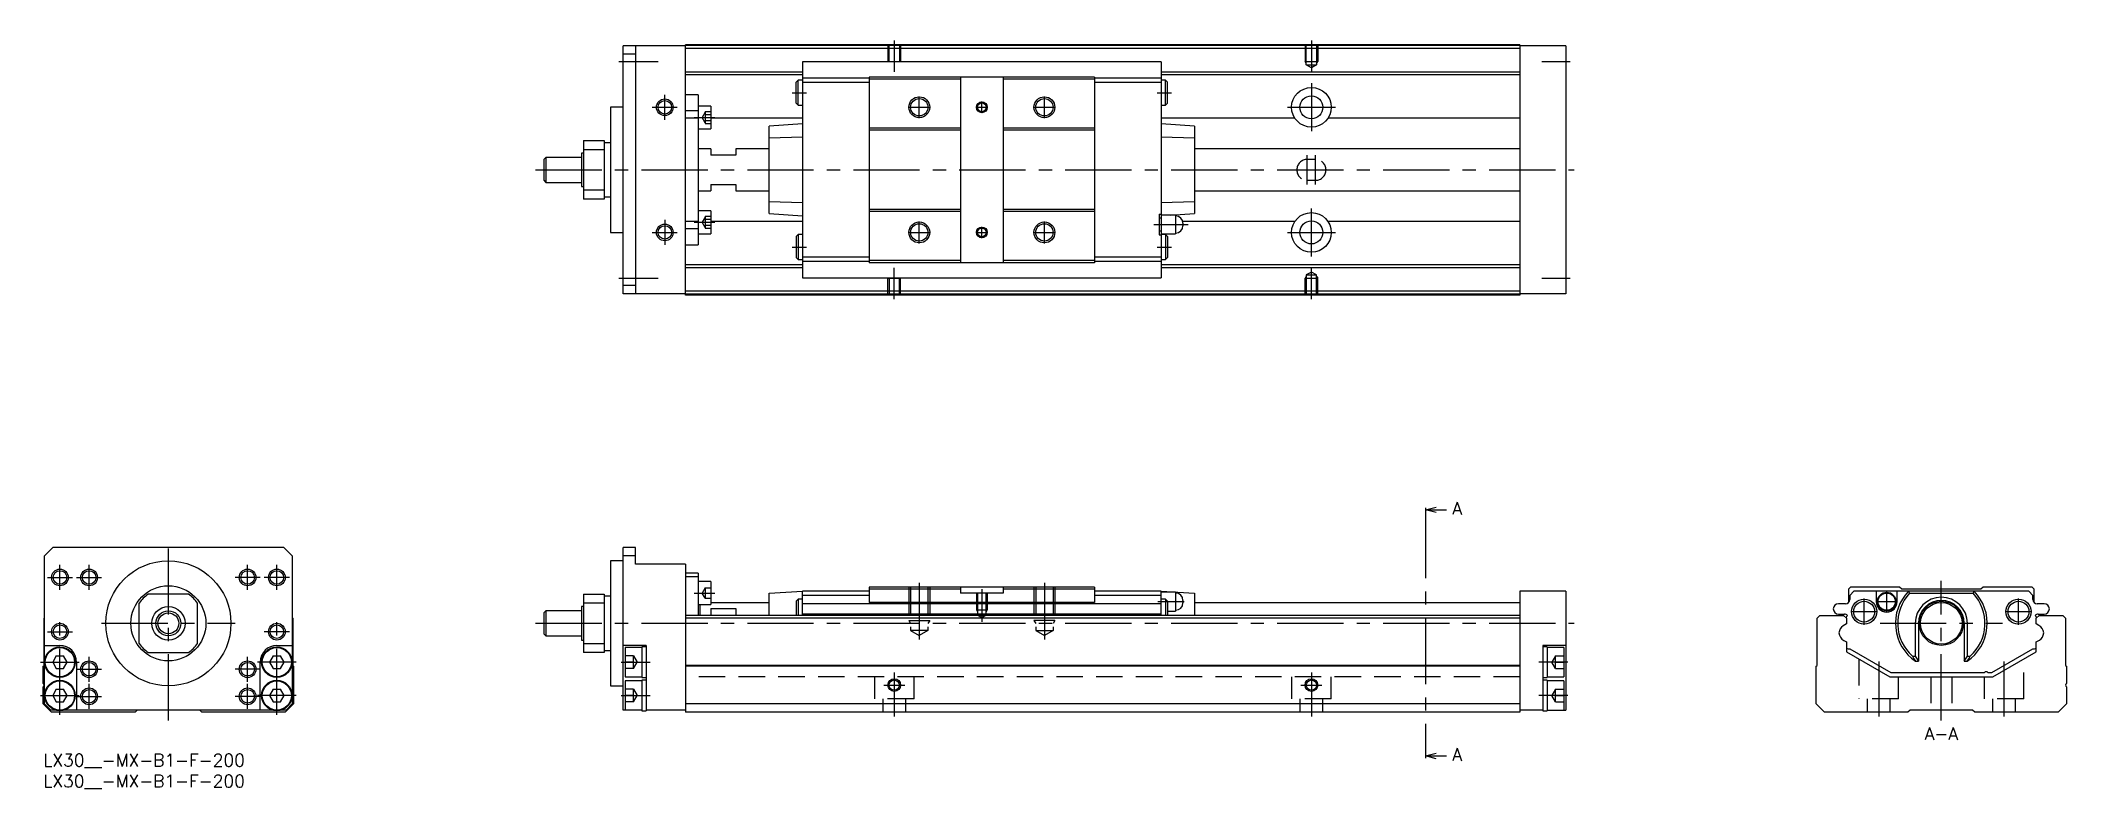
# Model space of a CAD drawing. Extents: x -1 to 485, y -8 to 171.
import ezdxf

# ---------------------------------------------------------------- set-up
doc = ezdxf.new("R2010")
doc.units = 0
doc.header["$LTSCALE"] = 0.5
doc.linetypes.add('CENTER', pattern=[50.8, 31.75, -6.35, 6.35, -6.35])
doc.linetypes.add('DASHED', pattern=[19.05, 12.7, -6.35])
for name, color, linetype in [('MSM_CENTER', 1, 'CENTER'), ('MSM_CONTINUOUS', 7, 'CONTINUOUS'), ('MSM_DASHED', 4, 'DASHED'), ('MSM_NARROW', 5, 'CONTINUOUS'), ('MSM_PART_NUMBER', 7, 'CONTINUOUS')]:
    doc.layers.add(name, color=color, linetype=linetype)
doc.styles.get("Standard").update_dxf_attribs({"font": 'txt.shx', "height": 3, "bigfont": 'bigfont.shx'})

msp = doc.modelspace()

# ---------------------------------------------------------------- linework, layer by layer
at = {"layer": 'MSM_CENTER'}
for p, q in [((204, 171), (204, 163.49)), ((304, 171), (304, 163.49)), ((138, 166), (147.4, 166)), ((359.25, 166), (366, 166)), ((304, 160.75), (304, 149.25)), ((149, 152), (149, 158)), ((179.5, 158.5), (183, 158.5)), ((210, 152.37), (210, 157.62)), ((225, 153.63), (225, 156.36)), ((240, 152.37), (240, 157.62)), ((267, 158.5), (270.5, 158.5)), ((146, 155), (152, 155)), ((156, 152.55), (161, 152.55)), ((207.38, 155), (212.63, 155)), ((223.64, 155), (226.37, 155)), ((237.38, 155), (242.63, 155)), ((298.25, 155), (309.75, 155)), ((303, 136.5), (303, 143.5)), ((305, 136.5), (305, 143.5)), ((118, 140), (367, 140)), ((149, 128), (149, 122)), ((156, 127.44), (161, 127.44)), ((210, 122.37), (210, 127.62)), ((225, 123.63), (225, 126.36)), ((240, 122.37), (240, 127.62)), ((266.22, 126.9), (274.49, 126.9)), ((304, 119.25), (304, 130.75)), ((146, 125), (152, 125)), ((179.5, 121.5), (183, 121.5)), ((207.38, 125), (212.63, 125)), ((223.64, 125), (226.37, 125)), ((237.38, 125), (242.63, 125)), ((267, 121.5), (270.5, 121.5)), ((298.25, 125), (309.75, 125)), ((138, 114), (147.4, 114)), ((204, 109), (204, 116.51)), ((304, 109), (304, 116.51)), ((359.25, 114), (366, 114)), ((331.38, 58), (331.38, 0)), ((30, 8), (30, 51.5)), ((4, 39.3), (4, 45.3)), ((11, 39.3), (11, 45.3)), ((49, 39.3), (49, 45.3)), ((56, 39.3), (56, 45.3)), ((1, 42.3), (7, 42.3)), ((8, 42.3), (14, 42.3)), ((52, 42.3), (46, 42.3)), ((59, 42.3), (53, 42.3)), ((210, 41), (210, 27.41)), ((225, 39.5), (225, 31.69)), ((240, 41), (240, 27.41)), ((441.9, 33.88), (441.9, 39.13)), ((455, 8), (455, 41.5)), ((156, 38.55), (161, 38.55)), ((267.22, 36.5), (273.49, 36.5)), ((433.35, 34.1), (439.65, 34.1)), ((436.5, 30.95), (436.5, 37.25)), ((439.27, 36.5), (444.52, 36.5)), ((470.35, 34.1), (476.65, 34.1)), ((473.5, 30.95), (473.5, 37.25)), ((1, 29.3), (7, 29.3)), ((4, 9.35), (4, 32.3)), ((14, 31.3), (46, 31.3)), ((59, 29.3), (53, 29.3)), ((56, 9.35), (56, 32.3)), ((118, 31.3), (367, 31.3)), ((440.3, 31.3), (469.7, 31.3)), ((-0.65, 22), (8.65, 22)), ((8, 20.3), (14, 20.3)), ((11, 17.3), (11, 23.3)), ((52, 20.3), (46, 20.3)), ((49, 17.3), (49, 23.3)), ((60.65, 22), (51.35, 22)), ((138.5, 22), (145.5, 22)), ((204, 19.5), (204, 9)), ((304, 19.5), (304, 9)), ((365.5, 22), (358.5, 22)), ((440, 22.18), (440, 9)), ((470, 22.18), (470, 9)), ((11, 10.8), (11, 16.8)), ((49, 10.8), (49, 16.8)), ((201.5, 16.5), (206.5, 16.5)), ((301.5, 16.5), (306.5, 16.5)), ((-0.65, 14), (8.65, 14)), ((8, 13.8), (14, 13.8)), ((52, 13.8), (46, 13.8)), ((60.65, 14), (51.35, 14)), ((138.5, 14), (145.5, 14)), ((365.5, 14), (358.5, 14))]:
    msp.add_line(p, q, dxfattribs=at)
at = {"layer": 'MSM_CONTINUOUS'}
for p, q in [((354, 170), (154, 170)), ((154, 110), (154, 170)), ((354, 170), (354, 110)), ((154, 169.7), (139, 169.7)), ((139, 110.3), (139, 169.7)), ((142, 167.7), (139, 167.7)), ((142, 169.7), (142, 110.3)), ((354, 169.8), (154, 169.8)), ((354, 169.1), (154, 169.1)), ((268, 165.9), (182, 165.9)), ((182, 165.9), (182, 114.1)), ((268, 165.9), (268, 114.1)), ((365, 169.7), (354, 169.7)), ((365, 169.7), (365, 110.3)), ((182, 163.45), (154, 163.45)), ((182, 162.75), (154, 162.75)), ((181, 161.5), (180.5, 161)), ((180.5, 156), (180.5, 161)), ((182, 161.5), (181, 161.5)), ((181, 155.5), (181, 161.5)), ((198, 161.95), (182, 161.95)), ((198, 160.95), (182, 160.95)), ((252, 162.25), (198, 162.25)), ((198, 162.25), (198, 117.75)), ((219.9, 161.75), (198, 161.75)), ((219.9, 162.25), (219.9, 117.75)), ((230.1, 162.25), (230.1, 117.75)), ((252, 161.75), (230.1, 161.75)), ((252, 162.25), (252, 117.75)), ((268, 161.95), (252, 161.95)), ((268, 160.95), (252, 160.95)), ((354, 163.45), (268, 163.45)), ((354, 162.75), (268, 162.75)), ((269, 161.5), (268, 161.5)), ((269.5, 161), (269, 161.5)), ((269, 155.5), (269, 161.5)), ((269.5, 156), (269.5, 161)), ((157, 158), (154, 158)), ((157, 158), (157, 122)), ((180.5, 156), (181, 155.5)), ((181, 155.5), (182, 155.5)), ((268, 155.5), (269, 155.5)), ((269, 155.5), (269.5, 156)), ((136, 155), (136, 125)), ((139, 155), (136, 155)), ((157, 154.13), (154, 154.13)), ((157, 152.38), (154, 152.38)), ((160, 155.3), (157, 155.3)), ((160, 155.3), (160, 149.8)), ((182, 152.36), (160, 152.36)), ((182, 151), (174, 150.47)), ((300.05, 152.36), (268, 152.36)), ((276, 150.47), (268, 151)), ((354, 152.36), (307.95, 152.36)), ((129.5, 147), (134.5, 147)), ((129.5, 147), (129.5, 133)), ((134.5, 147), (134.5, 133)), ((136, 146.5), (134.5, 146.5)), ((157, 149.8), (160, 149.8)), ((174, 129.53), (174, 150.47)), ((182, 147.86), (174, 147.6)), ((219.9, 150), (198, 150)), ((219.9, 149.5), (198, 149.5)), ((252, 150), (230.1, 150)), ((252, 149.5), (230.1, 149.5)), ((276, 147.6), (268, 147.86)), ((276, 150.47), (276, 129.53)), ((120.5, 143), (120, 142.5)), ((120, 142.5), (120, 137.5)), ((120.5, 143), (120.5, 137)), ((129, 143), (120.5, 143)), ((129, 144), (129, 136)), ((129.5, 144), (129, 144)), ((134.5, 144.82), (129.5, 144.82)), ((160, 145), (157, 145)), ((160, 145), (160, 143.5)), ((166, 143.5), (160, 143.5)), ((166, 145), (166, 143.5)), ((174, 145), (166, 145)), ((354, 145), (276, 145)), ((120, 137.5), (120.5, 137)), ((120.5, 137), (129, 137)), ((129, 136), (129.5, 136)), ((160, 136.5), (166, 136.5)), ((160, 136.5), (160, 135)), ((166, 136.5), (166, 135)), ((129.5, 135.18), (134.5, 135.18)), ((134.5, 133), (129.5, 133)), ((134.5, 133.5), (136, 133.5)), ((157, 135), (160, 135)), ((166, 135), (174, 135)), ((174, 132.4), (182, 132.14)), ((268, 132.14), (276, 132.4)), ((276, 135), (354, 135)), ((157, 127.62), (154, 127.62)), ((160, 130.19), (157, 130.19)), ((160, 130.19), (160, 124.69)), ((182, 127.64), (160, 127.64)), ((174, 129.53), (182, 129)), ((219.9, 130.5), (198, 130.5)), ((219.9, 130), (198, 130)), ((252, 130.5), (230.1, 130.5)), ((252, 130), (230.1, 130)), ((267.5, 129.4), (267.5, 124.4)), ((267.5, 129.4), (268, 129.4)), ((268, 128.4), (267.5, 128.4)), ((271.45, 129.15), (268, 129.15)), ((270.26, 129.15), (276, 129.53)), ((271.45, 129.15), (271.45, 124.65)), ((300.05, 127.64), (273.14, 127.64)), ((273.2, 127.2), (273.2, 126.6)), ((354, 127.64), (307.95, 127.64)), ((136, 125), (139, 125)), ((157, 125.87), (154, 125.87)), ((154, 122), (157, 122)), ((157, 124.69), (160, 124.69)), ((181, 124.5), (180.5, 124)), ((180.5, 124), (180.5, 119)), ((181, 124.5), (181, 118.5)), ((182, 124.5), (181, 124.5)), ((267.5, 125.4), (268, 125.4)), ((267.5, 124.4), (268, 124.4)), ((268, 124.65), (271.45, 124.65)), ((269, 124.5), (268, 124.5)), ((269, 124.5), (269, 118.5)), ((269.5, 124), (269, 124.5)), ((269.5, 124), (269.5, 119)), ((182, 117.25), (154, 117.25)), ((180.5, 119), (181, 118.5)), ((181, 118.5), (182, 118.5)), ((198, 119.05), (182, 119.05)), ((198, 118.05), (182, 118.05)), ((219.9, 118.25), (198, 118.25)), ((252, 117.75), (198, 117.75)), ((252, 118.25), (230.1, 118.25)), ((268, 119.05), (252, 119.05)), ((268, 118.05), (252, 118.05)), ((268, 118.5), (269, 118.5)), ((354, 117.25), (268, 117.25)), ((269, 118.5), (269.5, 119)), ((142, 112.3), (139, 112.3)), ((182, 116.55), (154, 116.55)), ((182, 114.1), (268, 114.1)), ((354, 116.55), (268, 116.55)), ((154, 110.3), (139, 110.3)), ((354, 110.9), (154, 110.9)), ((354, 110.2), (154, 110.2)), ((354, 110), (154, 110)), ((365, 110.3), (354, 110.3)), ((331.38, 58.5), (333.88, 59.17)), ((331.38, 59), (331.38, 58)), ((333.88, 57.83), (331.38, 58.5)), ((331.38, 58.5), (336.38, 58.5)), ((2.3, 49.5), (0.3, 47.5)), ((57.7, 49.5), (2.3, 49.5)), ((59.7, 47.5), (57.7, 49.5)), ((139, 10.5), (139, 49.5)), ((142, 49.5), (139, 49.5)), ((142, 45.5), (142, 49.5)), ((0.3, 12), (0.3, 47.5)), ((59.7, 47.5), (59.7, 12)), ((139, 46.3), (136, 46.3)), ((136, 46.3), (136, 16.3)), ((142, 47.5), (139, 47.5)), ((154, 45.5), (142, 45.5)), ((154, 45.5), (154, 10)), ((157, 43.3), (154, 43.3)), ((157, 42.45), (154, 42.45)), ((157, 43.3), (157, 33.2)), ((160, 41.3), (157, 41.3)), ((160, 41.3), (160, 35.8)), ((174, 38.5), (182, 39)), ((198, 39), (182, 39)), ((182, 33.2), (182, 39)), ((198, 40), (198, 36.29)), ((252, 40), (198, 40)), ((219.9, 39.5), (198, 39.5)), ((219.9, 40), (219.9, 38.5)), ((230.1, 40), (230.1, 38.5)), ((252, 39.5), (230.1, 39.5)), ((252, 40), (252, 36.29)), ((268, 39), (252, 39)), ((268, 39), (276, 38.5)), ((268, 33.2), (268, 39)), ((354, 39), (354, 10)), ((365, 39), (354, 39)), ((365, 39), (365, 10.5)), ((433.25, 40), (432.75, 39.5)), ((432.75, 39.5), (432.75, 36.29)), ((434.05, 39), (433.05, 38)), ((445, 40), (433.25, 40)), ((475.95, 39), (434.05, 39)), ((439.4, 39), (439.4, 36.5)), ((444.4, 36.5), (444.4, 39)), ((445.5, 39.5), (445, 40)), ((464.5, 39.5), (445.5, 39.5)), ((447.14, 39), (447.4, 38.5)), ((462.6, 38.5), (462.86, 39)), ((465, 40), (464.5, 39.5)), ((476.75, 40), (465, 40)), ((476.95, 38), (475.95, 39)), ((477.25, 39.5), (476.75, 40)), ((477.25, 36.29), (477.25, 39.5)), ((23, 26.48), (23, 36.12)), ((34.82, 38.3), (25.18, 38.3)), ((37, 26.48), (37, 36.12)), ((120.5, 34.3), (120, 33.8)), ((129, 34.3), (120.5, 34.3)), ((120.5, 34.3), (120.5, 28.3)), ((129.5, 35.3), (129, 35.3)), ((129, 35.3), (129, 27.3)), ((129.5, 38.3), (134.5, 38.3)), ((129.5, 38.3), (129.5, 24.3)), ((134.5, 36.12), (129.5, 36.12)), ((134.5, 38.3), (134.5, 24.3)), ((136, 37.8), (134.5, 37.8)), ((157, 35.8), (160, 35.8)), ((157.5, 33.2), (157.5, 35.8)), ((160, 36.3), (174, 36.3)), ((160, 34.87), (166, 34.87)), ((160, 34.87), (160, 33.2)), ((166, 34.87), (166, 33.2)), ((174, 33.2), (174, 38.5)), ((181, 37.1), (180.5, 36.6)), ((180.5, 36.6), (180.5, 33.2)), ((182, 37.1), (181, 37.1)), ((181, 37.1), (181, 33.2)), ((198, 38), (182, 38)), ((268, 36), (182, 36)), ((252, 36.29), (198, 36.29)), ((230.1, 38.5), (219.9, 38.5)), ((268, 38), (252, 38)), ((271.45, 38.75), (268, 38.75)), ((269, 37.1), (268, 37.1)), ((269.5, 36.6), (269, 37.1)), ((269, 37.1), (269, 33.2)), ((269.5, 36.6), (269.5, 33.2)), ((269.5, 34.25), (271.45, 34.25)), ((271.45, 38.75), (271.45, 34.25)), ((273.2, 36.8), (273.2, 36.2)), ((276, 38.5), (276, 33.2)), ((276, 36.3), (354, 36.3)), ((432.05, 36), (430.35, 36)), ((433.05, 38), (433.05, 37)), ((447.4, 38.5), (462.6, 38.5)), ((476.95, 37), (476.95, 38)), ((479.65, 36), (477.95, 36)), ((0.2, 32.5), (0.3, 32.6)), ((0.2, 21.2), (0.2, 32.5)), ((59.7, 32.6), (59.8, 32.5)), ((59.8, 32.5), (59.8, 21.2)), ((120, 33.8), (120, 28.8)), ((354, 33.2), (154, 33.2)), ((354, 32.5), (154, 32.5)), ((268, 33.5), (182, 33.5)), ((425.2, 32.5), (425.9, 33.2)), ((425.2, 21.2), (425.2, 32.5)), ((425.9, 33.2), (431.55, 33.2)), ((430.35, 33.5), (431.75, 33.5)), ((432.25, 31.15), (431.5, 30.72)), ((431.55, 33.2), (432.25, 32.5)), ((432.2, 32.7), (432.2, 32.55)), ((432.25, 32.5), (432.25, 31.15)), ((448.74, 31.3), (448.74, 23.45)), ((449.5, 31.3), (449.5, 22.2)), ((460.5, 31.3), (460.5, 22.2)), ((461.26, 23.45), (461.26, 31.3)), ((477.75, 32.5), (478.45, 33.2)), ((477.75, 32.5), (477.8, 32.55)), ((477.75, 31.15), (477.75, 32.5)), ((477.75, 31.15), (477.75, 32.5)), ((478.4, 30.78), (477.75, 31.15)), ((478.4, 30.78), (477.75, 31.15)), ((477.8, 32.55), (477.8, 32.7)), ((478.25, 33.5), (479.65, 33.5)), ((478.45, 33.2), (484.1, 33.2)), ((484.1, 33.2), (484.8, 32.5)), ((484.8, 32.5), (484.8, 21.2)), ((0.3, 26), (4, 26)), ((25.18, 24.3), (34.82, 24.3)), ((56, 26), (59.7, 26)), ((120, 28.8), (120.5, 28.3)), ((120.5, 28.3), (129, 28.3)), ((129, 27.3), (129.5, 27.3)), ((129.5, 26.48), (134.5, 26.48)), ((134.5, 24.3), (129.5, 24.3)), ((134.5, 24.8), (136, 24.8)), ((144.5, 26), (139, 26)), ((143.5, 25.5), (139.5, 25.5)), ((139.5, 25.5), (139.5, 18.5)), ((144.5, 25.65), (143.5, 25.65)), ((143.5, 25.65), (143.5, 18.35)), ((144.5, 26), (144.5, 10.35)), ((365, 26), (359.5, 26)), ((359.5, 26), (359.5, 10.35)), ((360.5, 25.65), (359.5, 25.65)), ((360.5, 25.65), (360.5, 18.35)), ((364.5, 25.5), (360.5, 25.5)), ((364.5, 25.5), (364.5, 18.5)), ((431.6, 27.22), (432.25, 26.85)), ((432.25, 26.85), (432.25, 24.5)), ((432.25, 24.5), (442.64, 18.5)), ((432.7, 25.16), (433.1, 25.16)), ((433.1, 25.16), (442.91, 19.5)), ((467.09, 19.5), (476.9, 25.16)), ((467.36, 18.5), (477.75, 24.5)), ((476.9, 25.16), (477.3, 25.16)), ((477.75, 26.85), (478.5, 27.28)), ((477.75, 26.85), (478.5, 27.28)), ((477.75, 25.45), (477.75, 26.85)), ((477.75, 24.5), (477.75, 26.85)), ((0, 21), (0.2, 21.2)), ((0, 16.9), (0, 21)), ((3.13, 23.5), (2.27, 22)), ((2.27, 22), (3.13, 20.5)), ((3.13, 23.5), (4.87, 23.5)), ((3.13, 20.5), (4.87, 20.5)), ((5.73, 22), (4.87, 23.5)), ((4.87, 20.5), (5.73, 22)), ((8, 22), (8, 10.5)), ((52, 10.5), (52, 22)), ((55.13, 23.5), (54.27, 22)), ((54.27, 22), (55.13, 20.5)), ((55.13, 23.5), (56.87, 23.5)), ((55.13, 20.5), (56.87, 20.5)), ((57.73, 22), (56.87, 23.5)), ((56.87, 20.5), (57.73, 22)), ((59.8, 21.2), (60, 21)), ((60, 21), (60, 12)), ((354, 21.2), (154, 21.2)), ((354, 21), (154, 21)), ((425, 21), (425.2, 21.2)), ((425, 12), (425, 21)), ((442.91, 19.5), (465.35, 19.5)), ((448.07, 23.45), (448.74, 23.45)), ((448.74, 23.45), (449.5, 22.2)), ((448.82, 22.2), (449.5, 22.2)), ((460.5, 22.2), (461.26, 23.45)), ((460.5, 22.2), (461.18, 22.2)), ((461.26, 23.45), (461.93, 23.45)), ((466.15, 19.5), (467.09, 19.5)), ((484.8, 21.2), (485, 21)), ((485, 21), (485, 16.9)), ((0, 12), (0, 16.1)), ((3.13, 15.5), (2.27, 14)), ((3.13, 15.5), (4.87, 15.5)), ((5.73, 14), (4.87, 15.5)), ((55.13, 15.5), (54.27, 14)), ((55.13, 15.5), (56.87, 15.5)), ((57.73, 14), (56.87, 15.5)), ((136, 16.3), (139, 16.3)), ((139.5, 18.5), (143.5, 18.5)), ((143.5, 17.5), (139.5, 17.5)), ((139.5, 17.5), (139.5, 10.5)), ((143.5, 18.35), (144.5, 18.35)), ((144.5, 17.65), (143.5, 17.65)), ((143.5, 17.65), (143.5, 10.35)), ((359.5, 18.35), (360.5, 18.35)), ((360.5, 17.65), (359.5, 17.65)), ((360.5, 18.5), (364.5, 18.5)), ((360.5, 17.65), (360.5, 10.35)), ((364.5, 17.5), (360.5, 17.5)), ((364.5, 17.5), (364.5, 10.5)), ((442.64, 18.5), (467.36, 18.5)), ((485, 16.1), (485, 12)), ((2, 10), (0, 12)), ((1.8, 10.5), (0.3, 12)), ((2.96, 10.5), (1.8, 10.5)), ((22, 10), (2, 10)), ((2.27, 14), (3.13, 12.5)), ((3.13, 12.5), (4.87, 12.5)), ((4.87, 12.5), (5.73, 14)), ((54.96, 10.5), (5.04, 10.5)), ((22.5, 10.5), (22, 10)), ((38, 10), (37.5, 10.5)), ((58, 10), (38, 10)), ((54.27, 14), (55.13, 12.5)), ((55.13, 12.5), (56.87, 12.5)), ((56.87, 12.5), (57.73, 14)), ((58.2, 10.5), (57.04, 10.5)), ((60, 12), (58, 10)), ((59.7, 12), (58.2, 10.5)), ((143.5, 10.5), (139, 10.5)), ((143.5, 10.35), (144.5, 10.35)), ((154, 10.5), (144.5, 10.5)), ((354, 12), (154, 12)), ((354, 10), (154, 10)), ((359.5, 10.5), (354, 10.5)), ((359.5, 10.35), (360.5, 10.35)), ((360.5, 10.5), (365, 10.5)), ((427, 10), (425, 12)), ((447, 10), (427, 10)), ((447.5, 10.5), (447, 10)), ((462.5, 10.5), (447.5, 10.5)), ((463, 10), (462.5, 10.5)), ((483, 10), (463, 10)), ((485, 12), (483, 10)), ((331.38, -0.5), (333.88, 0.17)), ((331.38, 0), (331.38, -1)), ((333.88, -1.17), (331.38, -0.5)), ((331.38, -0.5), (336.38, -0.5))]:
    msp.add_line(p, q, dxfattribs=at)
for centre, radius in [((149, 155), 1.62), ((210, 155), 2.07), ((225, 155), 1.06), ((240, 155), 2.07), ((304, 155), 4.75), ((304, 155), 2.75), ((149, 125), 1.62), ((210, 125), 2.07), ((240, 125), 2.07), ((304, 125), 4.75), ((304, 125), 2.75), ((225, 125), 1.06), ((4, 42.3), 1.62), ((11, 42.3), 1.62), ((30, 31.3), 15), ((49, 42.3), 1.62), ((56, 42.3), 1.62), ((30, 31.3), 9), ((30, 31.3), 4), ((30, 31.3), 3), ((436.5, 34.1), 3), ((436.5, 34.1), 2.5), ((441.9, 36.5), 2.25), ((441.9, 36.5), 2.05), ((455, 31.3), 5.3), ((455, 31.3), 5), ((473.5, 34.1), 3), ((473.5, 34.1), 2.5), ((4, 29.3), 1.62), ((30, 31.3), 2.5), ((56, 29.3), 1.62), ((4, 22), 3.65), ((4, 22), 3.5), ((56, 22), 3.65), ((56, 22), 3.5), ((11, 20.3), 1.62), ((49, 20.3), 1.62), ((4, 14), 3.65), ((4, 14), 3.5), ((11, 13.8), 1.62), ((49, 13.8), 1.62), ((56, 14), 3.65), ((56, 14), 3.5), ((204, 16.5), 1.23), ((304, 16.5), 1.23)]:
    msp.add_circle(centre, radius, dxfattribs=at)
for centre, radius, start, end in [((271.45, 127.2), 1.75, 0, 90), ((271.45, 126.6), 1.75, 270, 0), ((455, 31.3), 11, 135.573, 235.8196), ((455, 31.3), 11, 304.1804, 44.427), ((30, 31.3), 8.5, 124.5603, 145.4397), ((30, 31.3), 8.5, 34.5603, 55.4397), ((271.45, 36.8), 1.75, 0, 90), ((271.45, 36.2), 1.75, 270, 0), ((430.35, 34.75), 1.25, 90, 270), ((432.05, 37), 1, 270, 0), ((441.9, 36.5), 2.5, 180, 0), ((455, 31.3), 10.47, 136.5713, 228.5552), ((455, 31.3), 6.26, 0, 180), ((455, 31.3), 5.5, 0, 180), ((455, 31.3), 10.47, 311.4448, 43.4287), ((477.95, 37), 1, 180, 270), ((479.65, 34.75), 1.25, 270, 90), ((432.65, 28.85), 2.2, 121.4553, 176.019), ((431.75, 32.5), 1, 41.234, 90), ((432.7, 32.7), 0.5, 113.3254, 180), ((478.25, 32.5), 1, 90, 138.766), ((477.3, 32.7), 0.5, 0, 66.6746), ((477.35, 28.85), 2.2, 3.981, 61.4552), ((4, 22), 4, 0, 90), ((30, 31.3), 8.5, 214.5603, 235.4397), ((30, 31.3), 8.5, 304.5603, 325.4397), ((56, 22), 4, 90, 180), ((432.65, 29.15), 2.2, 183.981, 241.4552), ((432.7, 25.66), 0.5, 205.8419, 270), ((477.3, 25.66), 0.5, 270, 334.1581), ((477.35, 29.15), 2.2, 301.4553, 356.019), ((456, 27.35), 8.83, 206.1475, 215.6253), ((454, 27.35), 8.84, 324.3755, 333.8517), ((465.75, 19.2), 0.5, 36.8699, 143.1301), ((-0.3, 16.5), 0.5, 306.8699, 53.1301), ((485.3, 16.5), 0.5, 126.8699, 233.1301), ((2.3, 12.5), 2, 216.8699, 233.1301), ((57.7, 12.5), 2, 306.8699, 323.1301)]:
    msp.add_arc(centre, radius, start, end, dxfattribs=at)
at = {"layer": 'MSM_DASHED'}
for p, q in [((202.5, 170), (202.5, 166)), ((202.77, 165.9), (202.77, 170)), ((205.23, 170), (205.23, 165.9)), ((205.5, 170), (205.5, 166)), ((302.5, 170), (302.5, 166)), ((302.77, 165.2), (302.77, 170)), ((305.23, 170), (305.23, 165.2)), ((305.5, 170), (305.5, 166)), ((202.56, 165.9), (202.5, 166)), ((202.5, 166), (205.5, 166)), ((205.44, 165.9), (205.5, 166)), ((302.77, 165.53), (302.5, 166)), ((302.5, 166), (305.5, 166)), ((302.77, 165.2), (305.23, 165.2)), ((304, 164.49), (302.77, 165.2)), ((305.23, 165.2), (304, 164.49)), ((305.23, 165.53), (305.5, 166)), ((158.7, 153.8), (157.98, 152.55)), ((158.7, 151.3), (157.98, 152.55)), ((158.7, 154), (160, 154)), ((158.7, 154), (158.7, 151.11)), ((158.7, 153.28), (160, 153.28)), ((158.7, 151.83), (160, 151.83)), ((158.7, 151.11), (160, 151.11)), ((305, 142.5), (303, 142.5)), ((303, 137.5), (305, 137.5)), ((158.7, 128.69), (157.98, 127.44)), ((158.7, 126.19), (157.98, 127.44)), ((158.7, 128.88), (160, 128.88)), ((158.7, 128.88), (158.7, 126)), ((158.7, 128.16), (160, 128.16)), ((158.7, 126.72), (160, 126.72)), ((158.7, 126), (160, 126)), ((202.56, 114.1), (202.5, 114)), ((202.5, 110), (202.5, 114)), ((202.5, 114), (205.5, 114)), ((202.77, 114.1), (202.77, 110)), ((205.23, 110), (205.23, 114.1)), ((205.44, 114.1), (205.5, 114)), ((205.5, 110), (205.5, 114)), ((302.77, 114.47), (302.5, 114)), ((302.5, 110), (302.5, 114)), ((302.5, 114), (305.5, 114)), ((304, 115.51), (302.77, 114.8)), ((302.77, 114.8), (302.77, 110)), ((302.77, 114.8), (305.23, 114.8)), ((305.23, 114.8), (304, 115.51)), ((305.23, 110), (305.23, 114.8)), ((305.23, 114.47), (305.5, 114)), ((305.5, 110), (305.5, 114)), ((158.7, 39.8), (157.98, 38.55)), ((158.7, 39.8), (160, 39.8)), ((158.7, 39.8), (158.7, 37.3)), ((207.5, 40), (207.5, 32)), ((207.93, 40), (207.93, 29.6)), ((212.07, 40), (212.07, 29.6)), ((212.5, 40), (212.5, 32)), ((237.5, 40), (237.5, 32)), ((237.93, 40), (237.93, 29.6)), ((242.07, 40), (242.07, 29.6)), ((242.5, 40), (242.5, 32)), ((158.7, 37.3), (157.98, 38.55)), ((158.7, 38.55), (160, 38.55)), ((158.7, 37.3), (160, 37.3)), ((223.7, 38.5), (223.7, 34.5)), ((223.7, 34.5), (223.94, 34.08)), ((223.7, 34.5), (226.3, 34.5)), ((223.94, 38.5), (223.94, 33.3)), ((226.06, 33.3), (226.06, 38.5)), ((226.3, 34.5), (226.06, 34.08)), ((226.3, 38.5), (226.3, 34.5)), ((207.5, 32), (207.93, 31.25)), ((207.5, 32), (212.5, 32)), ((212.07, 29.6), (207.93, 29.6)), ((207.93, 29.6), (210, 28.41)), ((212.07, 29.6), (210, 28.41)), ((212.5, 32), (212.07, 31.25)), ((223.94, 33.3), (225, 32.69)), ((226.06, 33.3), (223.94, 33.3)), ((225, 32.69), (226.06, 33.3)), ((242.5, 32), (237.5, 32)), ((237.5, 32), (237.93, 31.25)), ((237.93, 29.6), (242.07, 29.6)), ((237.93, 29.6), (240, 28.41)), ((242.07, 29.6), (240, 28.41)), ((242.5, 32), (242.07, 31.25)), ((141.5, 23.5), (139.5, 23.5)), ((141.5, 22), (139.5, 22)), ((141.5, 20.5), (139.5, 20.5)), ((141.5, 20.5), (141.5, 23.5)), ((141.5, 23.5), (142.37, 22)), ((141.5, 20.5), (142.37, 22)), ((362.5, 23.5), (361.63, 22)), ((362.5, 20.5), (361.63, 22)), ((362.5, 20.5), (362.5, 23.5)), ((362.5, 23.5), (364.5, 23.5)), ((362.5, 22), (364.5, 22)), ((362.5, 20.5), (364.5, 20.5)), ((435.25, 22.77), (435.25, 13.2)), ((474.75, 13.2), (474.75, 22.77)), ((141.5, 15.5), (139.5, 15.5)), ((141.5, 12.5), (141.5, 15.5)), ((141.5, 15.5), (142.37, 14)), ((354, 18.5), (154, 18.5)), ((199.25, 18.5), (199.25, 13.2)), ((208.75, 13.2), (208.75, 18.5)), ((299.25, 18.5), (299.25, 13.2)), ((308.75, 13.2), (308.75, 18.5)), ((362.5, 15.5), (361.63, 14)), ((362.5, 12.5), (362.5, 15.5)), ((362.5, 15.5), (364.5, 15.5)), ((444.75, 13.2), (444.75, 18.5)), ((452.5, 18.5), (452.5, 10.5)), ((457.5, 18.5), (457.5, 10.5)), ((465.25, 18.5), (465.25, 13.2)), ((141.5, 14), (139.5, 14)), ((141.5, 12.5), (139.5, 12.5)), ((141.5, 12.5), (142.37, 14)), ((208.75, 13.2), (199.25, 13.2)), ((201.25, 13.2), (201.25, 10)), ((206.75, 10), (206.75, 13.2)), ((308.75, 13.2), (299.25, 13.2)), ((301.25, 13.2), (301.25, 10)), ((306.75, 10), (306.75, 13.2)), ((362.5, 12.5), (361.63, 14)), ((362.5, 14), (364.5, 14)), ((362.5, 12.5), (364.5, 12.5)), ((444.75, 13.2), (435.25, 13.2)), ((437.25, 13.2), (437.25, 10)), ((442.75, 10), (442.75, 13.2)), ((474.75, 13.2), (465.25, 13.2)), ((467.25, 13.2), (467.25, 10)), ((472.75, 10), (472.75, 13.2))]:
    msp.add_line(p, q, dxfattribs=at)
for centre, start, end in [((303, 140), 90, 270), ((305, 140), 270, 90)]:
    msp.add_arc(centre, 2.5, start, end, dxfattribs=at)
at = {"layer": 'MSM_NARROW'}
for centre, radius in [((149, 155), 2), ((210, 155), 2.5), ((225, 155), 1.3), ((240, 155), 2.5), ((149, 125), 2), ((210, 125), 2.5), ((225, 125), 1.3), ((240, 125), 2.5), ((4, 42.3), 2), ((11, 42.3), 2), ((49, 42.3), 2), ((56, 42.3), 2), ((4, 29.3), 2), ((56, 29.3), 2), ((11, 20.3), 2), ((49, 20.3), 2), ((11, 13.8), 2), ((49, 13.8), 2), ((204, 16.5), 1.5), ((304, 16.5), 1.5)]:
    msp.add_circle(centre, radius, dxfattribs=at)

# ---------------------------------------------------------------- texts
at = {"layer": 'MSM_PART_NUMBER'}
for s, p in [('A', (337.79, 57.37)), ('A-A', (451.01, 3.36)), ('LX30__-MX-B1-F-200', (0, -3)), ('A', (337.79, -1.63)), ('LX30__-MX-B1-F-200', (0, -8))]:
    msp.add_text(s, height=3, dxfattribs=at).set_placement(p)

doc.saveas('drawing.dxf')
